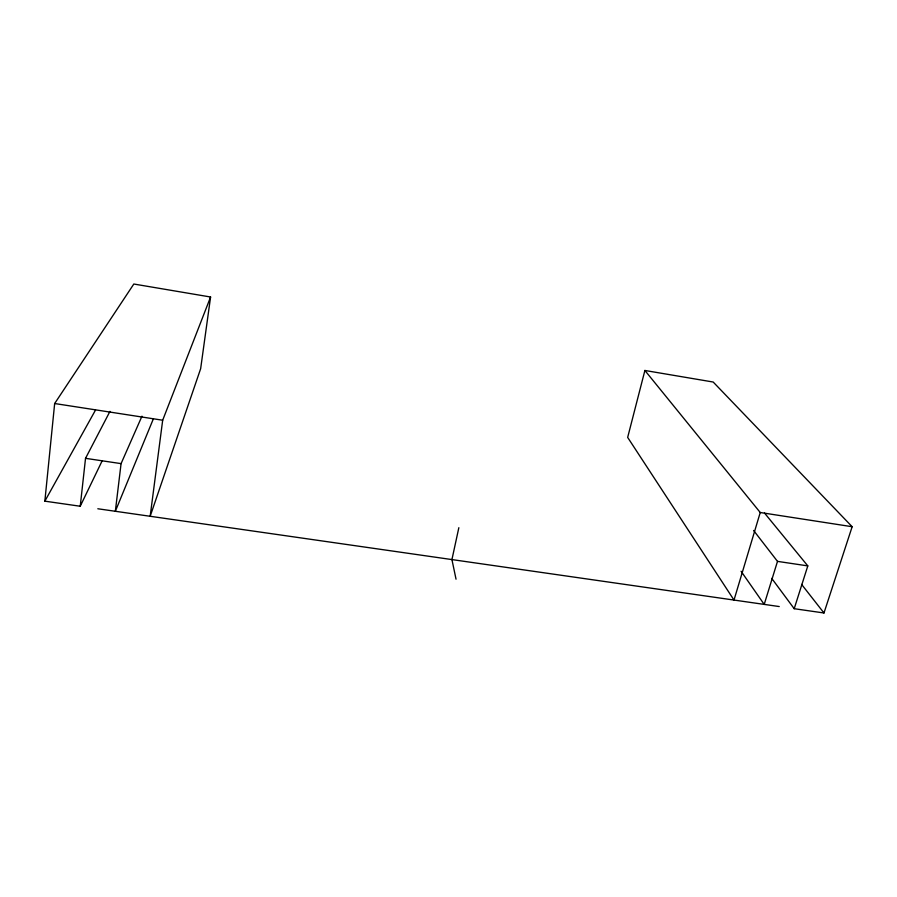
<?xml version="1.0" encoding="UTF-8"?>
<svg xmlns="http://www.w3.org/2000/svg" width="897" height="897" viewBox="0 0 897 897"><rect width="100%" height="100%" fill="white"/><g stroke="black" fill="none" stroke-linecap="round" stroke-linejoin="round"><path stroke-width="1.35" d="M102.045 461.047L80.237 506.244L44.85 501.165L54.661 403.527L133.821 284.024L210.582 297.008L200.648 368.701L150.169 516.28L162.682 420.222L210.582 297.008M80.237 506.244L85.529 458.333L109.972 411.364M141.961 416.197L121.073 463.626L115.343 511.279L153.432 418.686M458.849 527.683L451.931 559.582L456.035 579.193M644.898 370.472L627.665 437.411L734.004 600.059L760.241 512.512L644.898 370.472L713.193 382.032L852.15 526.718L823.984 612.976L794.204 608.704L771.712 578.363M753.603 530.475L777.497 561.376L764.21 604.399L741.09 571.266M794.204 608.704L807.805 565.895L764.524 513.062M44.85 501.165L95.531 410.03M97.818 508.767L779.235 606.551M85.529 458.333L121.073 463.626M777.497 561.376L807.805 565.895M54.661 403.527L162.682 420.222M760.241 512.512L852.15 526.718M801.604 584.418L823.984 612.976"/></g></svg>
